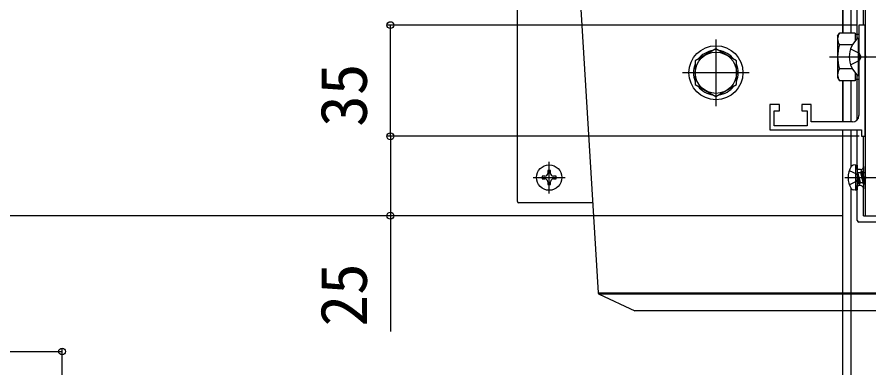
# Model space of a CAD drawing. Units: millimetres, scale not verified. Extents: x -875 to 875, y -1304 to 1297.
# Drawn here: x -337.5 to -69.3, y 192.9 to 303.3 of the extents above; entities that cross this region are included whole.
import ezdxf
from ezdxf.enums import TextEntityAlignment as Align

# ---------------------------------------------------------------- set-up
doc = ezdxf.new("R2010")
doc.units = ezdxf.units.MM
doc.header["$LTSCALE"] = 8
for name, color, linetype in [('0-2_YKK_11', 7, 'Continuous'), ('0-4_YKK_12', 2, 'Continuous'), ('0-5_YKK_13', 4, 'Continuous'), ('0-7_YKK_D', 6, 'Continuous')]:
    doc.layers.add(name, color=color, linetype=linetype)
doc.styles.add('ＭＳ ゴシック', font='')
doc.styles.get('ＭＳ ゴシック').set_extended_font_data('MS Gothic')

msp = doc.modelspace()

# ---------------------------------------------------------------- linework, layer by layer
at = {"layer": '0-2_YKK_11'}
for points in [[(-70.5, 355.342), (-70.5, 291.258), (-70.38, 291.075), (-70.38, 290.525), (-70.5, 290.342), (-70.5, 253.258), (-70.38, 253.075), (-70.38, 252.525), (-70.5, 252.342), (-70.5, 240.8), (-44.5, 240.8), (-44.5, 241.8)], [(-70.5, 265.8), (-70.5, 300.8), (-72.5, 300.8), (-72.5, 291.258), (-72.38, 291.075), (-72.38, 290.525), (-72.5, 290.342), (-72.5, 272.3)], [(-74.5, 270.3), (-87.5, 270.3), (-87.5, 275.8), (-90.5, 275.8), (-90.5, 273.8), (-88.8, 273.8), (-88.8, 269.1), (-99.2, 269.1), (-99.2, 273.8), (-97.5, 273.8), (-97.5, 275.8), (-100.5, 275.8), (-100.5, 267.8), (-71.7, 267.8), (-71.7, 265.8), (-70.5, 265.8)]]:
    msp.add_lwpolyline(points, dxfattribs=at)
msp.add_arc((-74.5, 272.3), 2, 270.00001, 359.99999, dxfattribs=at)
at = {"layer": '0-4_YKK_12'}
for p, q in [((-75, 348.294), (-75, 298.306)), ((-77.5, 270.3), (-77.5, 283.294)), ((-77.5, 283.294), (-77.5, 270.3)), ((-75, 283.294), (-75, 270.3)), ((-75, 267.8), (-75, 256.1)), ((-75, 249.5), (-75, -103.2))]:
    msp.add_line(p, q, dxfattribs=at)
for points in [[(-77.5, 298.306), (-77.5, 305.8), (-77.5, 348.294)], [(-77.5, 348.294), (-77.5, 305.8), (-77.5, 298.306)], [(-77.5, -103.2), (-77.5, 210.8), (-77.5, 267.8)], [(-77.5, 240.8), (-156.024, 240.8), (-543.476, 240.8), (-622.5, 240.8)]]:
    msp.add_lwpolyline(points, dxfattribs=at)
at = {"layer": '0-5_YKK_13'}
for p, q in [((-160, 305.8), (-154.536, 216.468)), ((-71, 300.8), (-71, 305.8)), ((-79.2, 297.3), (-78.619, 298.306)), ((-73.7, 298.306), (-78.619, 298.306)), ((-73.7, 298.306), (-73.7, 295.748)), ((-72.5, 297.85), (-73.7, 297.85)), ((-117.5, 296.3), (-117.5, 275.3)), ((-79.2, 297.3), (-79.2, 284.3)), ((-72.748, 296.7), (-72.5, 296.7)), ((-72.748, 296.7), (-72.748, 284.9)), ((-72.5, 284.9), (-72.5, 296.7)), ((-74.524, 294.553), (-78.619, 294.553)), ((-75.083, 293.3), (-72.365, 291.945)), ((-81.7, 290.8), (-55.2, 290.8)), ((-76, 290.8), (-62, 290.8)), ((-71.756, 290.8), (-72.365, 291.945)), ((-71.756, 290.8), (-72.365, 289.655)), ((-74.524, 287.047), (-78.619, 287.047)), ((-75.083, 288.3), (-72.365, 289.655)), ((-107, 285.8), (-128, 285.8)), ((-73.7, 285.852), (-73.7, 283.294)), ((-73, 270.977), (-73, 285.121)), ((-72.748, 284.9), (-72.5, 284.9)), ((-79.2, 284.3), (-78.619, 283.294)), ((-73.7, 283.294), (-78.619, 283.294)), ((-73.7, 283.75), (-72.5, 283.75)), ((-73, 255.3), (-73, 267.8)), ((-71, 256.3), (-71, 265.8)), ((-170, 247.8), (-170, 257.8)), ((-73.5, 256.8), (-74.302, 256.659)), ((-73.5, 256.8), (-73.5, 248.8)), ((-73.5, 256.8), (-73, 256.712)), ((-73, 256.712), (-73, 248.888)), ((-72.5, 255.3), (-73, 255.3)), ((-73, 255.3), (-73, 250.3)), ((-72, 255.3), (-72.5, 255.3)), ((-71.65, 254.9), (-71.968, 254.35)), ((-70.95, 250.7), (-71.65, 254.9)), ((-71.65, 254.9), (-71.55, 254.9)), ((-71.55, 254.9), (-71.232, 254.35)), ((-71.55, 254.9), (-70.85, 250.7)), ((-71, 256.3), (-71, 249.3)), ((-175, 252.8), (-165, 252.8)), ((-171.32, 253.24), (-172.2, 253.24)), ((-168.68, 252.36), (-167.8, 252.36)), ((-76.9, 252.8), (-56, 252.8)), ((-72.35, 250.7), (-72.95, 254.3)), ((-72.95, 254.3), (-72.85, 254.3)), ((-72.95, 254.3), (-72.668, 251.25)), ((-72.85, 254.3), (-72.25, 250.7)), ((-71.932, 251.25), (-72.85, 254.3)), ((-72.8, 254.35), (-71.968, 254.35)), ((-71.968, 254.35), (-71.268, 251.25)), ((-71.232, 254.35), (-70.532, 251.25)), ((-71.232, 254.35), (-70.568, 254.35)), ((-72.8, 251.25), (-72.668, 251.25)), ((-72.35, 250.7), (-72.668, 251.25)), ((-72, 250.3), (-72.5, 250.3)), ((-72.35, 250.7), (-72.25, 250.7)), ((-72.35, 250.7), (-72.25, 250.7)), ((-72.25, 250.7), (-71.932, 251.25)), ((-71.932, 251.25), (-71.268, 251.25)), ((-70.95, 250.7), (-71.268, 251.25)), ((-70.95, 250.7), (-70.85, 250.7)), ((-70.85, 250.7), (-70.532, 251.25)), ((-70.532, 251.25), (-70.5, 251.25)), ((-73.5, 248.8), (-74.302, 248.941)), ((-73.5, 248.8), (-73, 248.888)), ((-71, 240.8), (-71, 249.3)), ((-156.269, 244.8), (-179.5, 244.8)), ((-7.5, 238.8), (-72.5, 238.8)), ((-71, 240.8), (-62.5, 240.8)), ((-154.536, 216.468), (-130, 216.468)), ((-130, 216.045), (-154.248, 216.045)), ((-154.248, 216.045), (-143, 210.8)), ((-130, 216.468), (-59, 216.468)), ((-59, 216.045), (-130, 216.045)), ((-130, 210.8), (-143, 210.8)), ((-59, 210.8), (-130, 210.8))]:
    msp.add_line(p, q, dxfattribs=at)
for points in [[(-180, 245.3), (-180, 305.8), (-179.5, 305.8)], [(-73, 296.479), (-73, 305.8), (-72.5, 305.8)], [(-169.56, 254.12), (-169.56, 255), (-170.44, 255), (-170.44, 254.12)], [(-75.495, 255.058), (-73.263, 253.945), (-72.654, 252.8)], [(-172.2, 253.24), (-172.2, 252.36), (-171.32, 252.36)], [(-167.8, 252.36), (-167.8, 253.24), (-168.68, 253.24)], [(-75.495, 250.542), (-73.263, 251.655), (-72.654, 252.8)], [(-70.5, 254.467), (-70.568, 254.35), (-70.5, 254.051)], [(-170.44, 251.48), (-170.44, 250.6), (-169.56, 250.6), (-169.56, 251.48)], [(-73, 239.3), (-73, 250.3), (-72.5, 250.3)]]:
    msp.add_lwpolyline(points, dxfattribs=at)
msp.add_lwpolyline([(-117.5, 293.306), (-124, 289.553), (-124, 282.047), (-117.5, 278.294), (-111, 282.047), (-111, 289.553)], close=True, dxfattribs=at)
for centre, radius in [((-117.5, 285.8), 8.5), ((-117.5, 285.8), 6.5), ((-170, 252.8), 4)]:
    msp.add_circle(centre, radius, dxfattribs=at)
for centre, radius, start, end in [((-75.877, 296.429), 3.323, 145.61575, 214.38425), ((-67.8, 290.8), 7.7, 129.98312, 230.01688), ((-117.5, 285.8), 7.05, 97.21814, 142.78186), ((-117.5, 285.8), 7.05, 37.21814, 82.78186), ((-66.781, 290.8), 12.419, 162.41205, 197.58795), ((-117.5, 285.8), 7.05, 157.21814, 202.78186), ((-117.5, 285.8), 7.05, 337.21814, 22.78186), ((-75.877, 285.171), 3.323, 145.61575, 214.38425), ((-117.5, 285.8), 7.05, 217.21814, 262.78186), ((-117.5, 285.8), 7.05, 277.21814, 322.78186), ((-69.4, 252.8), 6.5, 147.94412, 212.05588), ((-74.146, 255.772), 0.9, 100, 147.94412), ((-72, 256.3), 1, 270, 0), ((-171.32, 254.12), 0.88, 270, 0), ((-171.32, 251.48), 0.88, 0, 90), ((-168.68, 254.12), 0.88, 180, 270), ((-168.68, 251.48), 0.88, 90, 180), ((-72.8, 254.55), 0.2, 180, 270), ((-72.8, 251.05), 0.2, 90, 180), ((-72, 249.3), 1, 0, 90), ((-74.146, 249.828), 0.9, 212.05588, 260), ((-179.5, 245.3), 0.5, 180, 270), ((-72.5, 239.3), 0.5, 180, 270), ((-154.037, 216.498), 0.5, 183.5, 245)]:
    msp.add_arc(centre, radius, start, end, dxfattribs=at)
at = {"layer": '0-7_YKK_D'}
for p, q in [((-73, 300.8), (-221, 300.8)), ((-220, 265.8), (-220, 300.8)), ((-72.4, 265.8), (-221, 265.8)), ((-72.4, 265.8), (-221, 265.8)), ((-323.354, 37.231), (-323.354, 199.031)), ((-410.354, 198.031), (-323.354, 198.031))]:
    msp.add_line(p, q, dxfattribs=at)
msp.add_lwpolyline([(-220, 265.8), (-220, 240.8), (-220, 204.364)], dxfattribs=at)
for centre in [(-220, 300.8), (-220, 265.8), (-220, 265.8), (-220, 240.8), (-323.354, 198.031)]:
    msp.add_circle(centre, 1.075, dxfattribs=at)

# ---------------------------------------------------------------- texts
at = {"layer": '0-7_YKK_D', "style": 'ＭＳ ゴシック'}
for s, p in [('35', (-223, 268.755)), ('25', (-223, 205.886))]:
    msp.add_text(s, height=14.66, rotation=90, dxfattribs=at).set_placement(p, align=Align.BOTTOM_LEFT)

doc.saveas('drawing.dxf')
